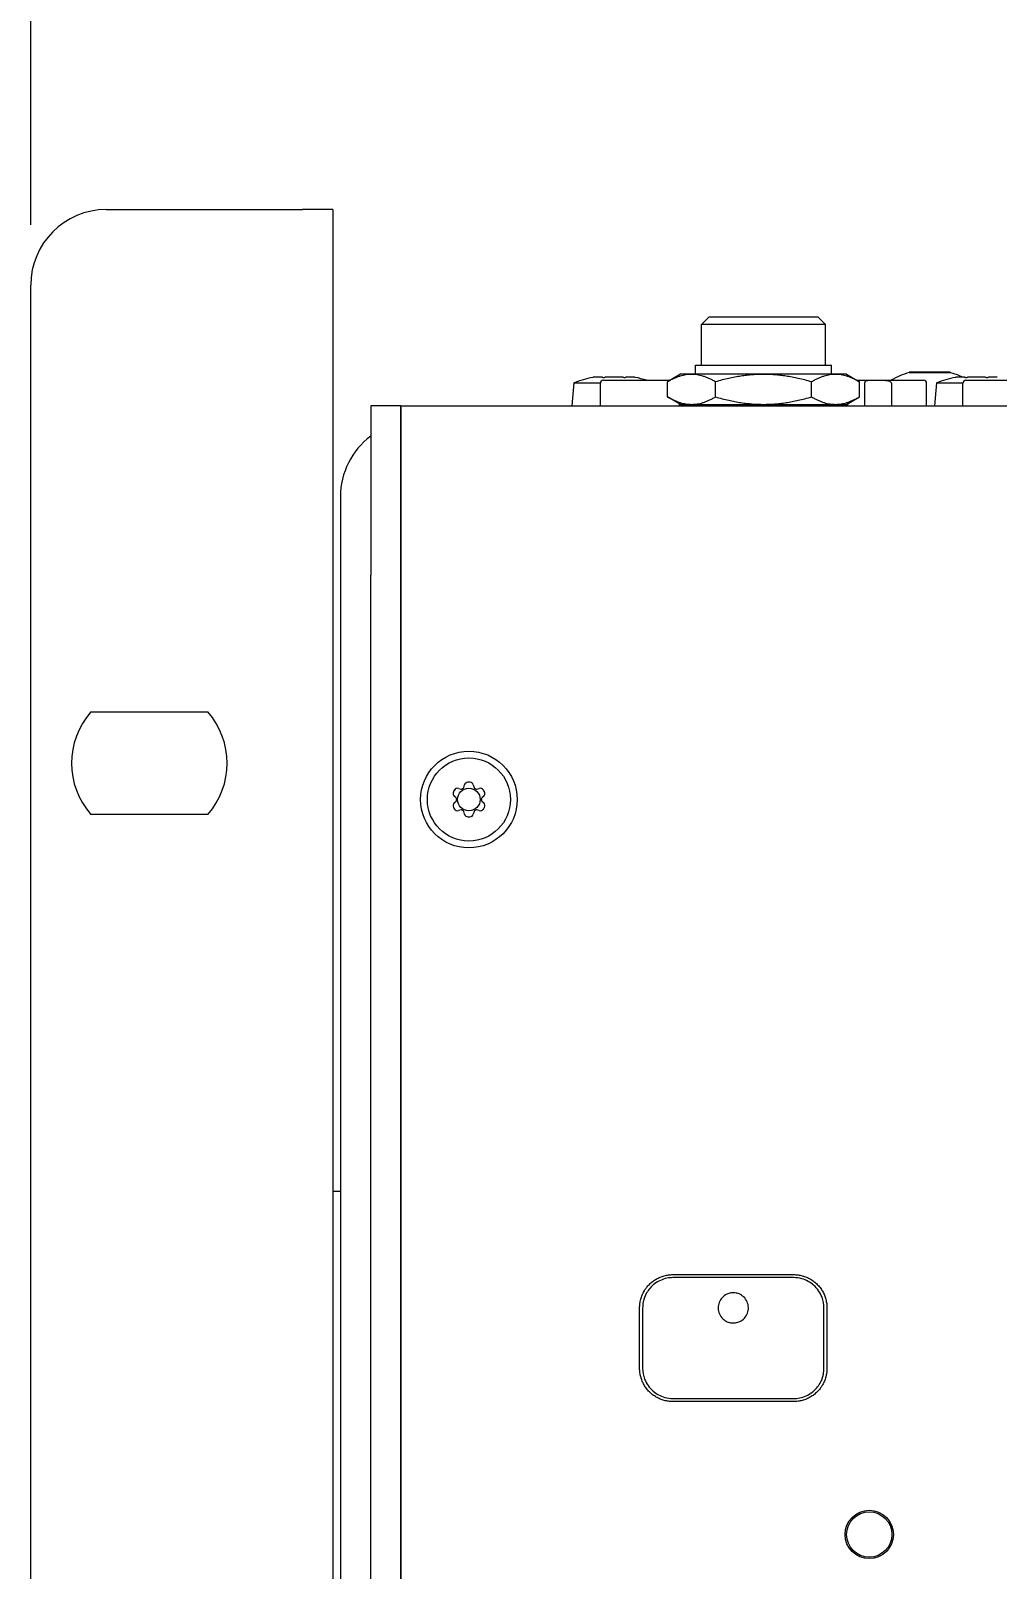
# Model space of a CAD drawing. Header units: millimetres. Extents: x 20 to 1660, y 4 to 1168.
# Drawn here: x 194.9 to 258.8, y 653.1 to 754.9 of the extents above; entities that cross this region are included whole.
import ezdxf

# ---------------------------------------------------------------- set-up
doc = ezdxf.new("R2010")
doc.units = ezdxf.units.MM
doc.header["$LTSCALE"] = 4
doc.layers.add('Dimensions(A H Standard)', color=7, linetype='Continuous', lineweight=9)
doc.layers.add('Visible Edges(A H Standard)', color=7, linetype='Continuous', lineweight=18)
doc.styles.add('DEFAULT-A H Standard', font='arial.ttf')
doc.dimstyles.new('DEFAULT', dxfattribs={"dimscale": 4, "dimtxt": 3, "dimasz": 2.5, "dimexe": 3, "dimexo": 1, "dimgap": 0.75, "dimtad": 1, "dimrnd": 1e-08, "dimzin": 0, "dimdsep": 46, "dimtxsty": 'DEFAULT-A H Standard', "dimcen": 0.09, "dimdle": 10, "dimclrd": 7, "dimclre": 7, "dimclrt": 7, "dimazin": 1, "dimtfac": 0.833333, "dimtofl": 0, "dimtmove": 0, "dimatfit": 3, "dimfxl": 0, "dimtolj": 1, "dimtzin": 0, "dimlwd": -1, "dimlwe": -1, "dimarcsym": 0})

# ---------------------------------------------------------------- blocks, each defined once
blk = doc.blocks.new('*D12')
at = {"layer": 'Defpoints', "color": 0, "linetype": 'Continuous'}
for p in [(194.88, 922.05), (194.88, 738.05), (675.88, 738.05)]:
    blk.add_point(p, dxfattribs=at)
at = {"layer": 'Dimensions(A H Standard)', "color": 7, "linetype": 'Continuous'}
for p, q in [((194.88, 742.05), (194.88, 934.05)), ((675.88, 742.05), (675.88, 934.05)), ((665.88, 922.05), (204.88, 922.05))]:
    blk.add_line(p, q, dxfattribs=at)
for points in [[(204.88, 923.72), (204.88, 920.39), (194.88, 922.05)], [(665.88, 923.72), (665.88, 920.39), (675.88, 922.05)]]:
    blk.add_solid(points, dxfattribs=at)
at = {"layer": 'Dimensions(A H Standard)', "color": 7, "linetype": 'Continuous', "insert": (410.25, 937.31), "char_height": 12, "attachment_point": 1, "style": 'DEFAULT-A H Standard'}
blk.add_mtext('\\A1;481.00', dxfattribs=at)

msp = doc.modelspace()

# ---------------------------------------------------------------- linework, layer by layer
at = {"layer": 'Visible Edges(A H Standard)'}
for p, q in [((199.876, 743.055), (212.856, 743.055)), ((214.876, 743.055), (212.856, 743.055)), ((214.876, 743.055), (214.876, 257.055)), ((194.876, 262.055), (194.876, 738.055)), ((239.776, 735.955), (239.276, 735.455)), ((247.476, 735.455), (239.276, 735.455)), ((239.276, 732.755), (239.276, 735.455)), ((239.776, 735.955), (246.976, 735.955)), ((246.976, 735.955), (247.476, 735.455)), ((247.476, 732.755), (247.476, 735.455)), ((238.876, 732.755), (247.876, 732.755)), ((238.876, 732.155), (238.876, 732.755)), ((247.876, 732.155), (247.876, 732.755)), ((253.207, 732.286), (253.026, 732.286)), ((253.026, 732.286), (253.026, 732.269)), ((253.026, 732.269), (253.207, 732.269)), ((254.376, 732.286), (253.207, 732.286)), ((253.207, 732.286), (253.207, 732.269)), ((253.207, 732.269), (254.376, 732.269)), ((255.546, 732.286), (254.376, 732.286)), ((254.376, 732.286), (254.376, 732.269)), ((254.376, 732.269), (255.546, 732.269)), ((255.726, 732.286), (255.546, 732.286)), ((255.546, 732.286), (255.546, 732.269)), ((255.546, 732.269), (255.726, 732.269)), ((255.726, 732.286), (255.726, 732.269)), ((230.829, 731.584), (230.695, 730.055)), ((230.829, 731.584), (232.579, 731.584)), ((232.689, 731.955), (232.106, 731.955)), ((232.576, 730.055), (232.576, 731.555)), ((232.776, 731.755), (237.199, 731.755)), ((234.059, 731.955), (232.894, 731.955)), ((234.847, 731.955), (234.264, 731.955)), ((237.892, 732.155), (237.026, 731.655)), ((237.026, 730.655), (237.026, 731.655)), ((248.861, 732.155), (237.892, 732.155)), ((240.201, 730.655), (240.201, 731.655)), ((246.552, 730.655), (246.552, 731.655)), ((248.861, 732.155), (249.727, 731.655)), ((249.554, 731.755), (250.345, 731.755)), ((249.727, 730.655), (249.727, 731.655)), ((250.084, 730.055), (250.084, 731.555)), ((250.345, 731.755), (251.363, 731.755)), ((251.363, 731.755), (253.976, 731.755)), ((251.84, 731.555), (251.84, 730.055)), ((254.176, 730.055), (254.176, 731.555)), ((254.829, 731.584), (254.695, 730.055)), ((254.829, 731.584), (256.579, 731.584)), ((256.689, 731.955), (256.106, 731.955)), ((256.576, 730.055), (256.576, 731.555)), ((256.776, 731.755), (261.199, 731.755)), ((258.059, 731.955), (256.894, 731.955)), ((258.847, 731.955), (258.264, 731.955)), ((237.892, 730.155), (237.026, 730.655)), ((237.809, 730.055), (237.809, 730.202)), ((248.861, 730.155), (249.727, 730.655)), ((248.943, 730.202), (248.943, 730.055)), ((219.376, 730.055), (217.376, 730.055)), ((217.376, 730.055), (217.376, 718.855)), ((219.376, 730.055), (651.376, 730.055)), ((219.376, 730.055), (219.376, 718.855)), ((219.376, 718.855), (219.376, 730.055)), ((237.892, 730.155), (248.861, 730.155)), ((238.376, 730.155), (238.376, 730.055)), ((238.876, 730.055), (238.876, 730.155)), ((247.876, 730.055), (247.876, 730.155)), ((248.032, 730.055), (248.032, 730.155)), ((248.376, 730.055), (248.376, 730.155)), ((215.376, 724.055), (215.376, 718.855)), ((215.376, 718.855), (215.376, 270.484)), ((217.376, 270.484), (217.376, 718.855)), ((219.376, 270.484), (219.376, 718.855)), ((219.376, 718.855), (219.376, 270.484)), ((198.858, 709.805), (206.595, 709.805)), ((223.189, 704.74), (223.362, 704.693)), ((223.537, 704.795), (223.584, 704.968)), ((224.169, 704.968), (224.215, 704.795)), ((224.391, 704.693), (224.564, 704.74)), ((223.023, 704.106), (222.896, 704.233)), ((222.896, 703.776), (223.023, 703.903)), ((224.857, 704.233), (224.73, 704.106)), ((224.73, 703.903), (224.857, 703.776)), ((206.595, 703.005), (198.858, 703.005)), ((223.362, 703.316), (223.189, 703.269)), ((223.584, 703.041), (223.537, 703.214)), ((224.215, 703.214), (224.169, 703.041)), ((224.564, 703.269), (224.391, 703.316)), ((215.376, 678.055), (214.876, 678.055)), ((237.376, 672.555), (245.376, 672.555)), ((235.176, 666.355), (235.176, 670.355)), ((247.576, 670.355), (247.576, 666.355)), ((245.376, 664.155), (237.376, 664.155))]:
    msp.add_line(p, q, dxfattribs=at)
for centre, radius in [((223.876, 704.005), 3.2), ((223.876, 704.005), 2.75), ((223.876, 704.005), 0.75), ((250.376, 655.355), 1.6), ((250.376, 655.355), 1.5)]:
    msp.add_circle(centre, radius, dxfattribs=at)
for centre, radius, start, end in [((199.876, 738.055), 5, 90, 180), ((254.376, 727.455), 5, 105.66427, 120.68342), ((254.376, 727.455), 5, 64.15807, 74.33573), ((233.476, 724.855), 7.231, 101.16299, 111.47562), ((232.776, 731.555), 0.2, 90, 180), ((233.476, 724.855), 7.231, 72.57103, 78.83701), ((253.976, 731.555), 0.2, 0, 90), ((257.476, 724.855), 7.231, 101.16299, 111.47562), ((256.776, 731.555), 0.2, 90, 180), ((220.376, 724.055), 5, 126.8699, 180), ((202.726, 706.405), 5.15, 138.68532, 221.31468), ((202.726, 706.405), 5.15, 318.68532, 41.31468), ((223.124, 704.498), 0.25, 75, 146.73943), ((223.876, 704.005), 0.825, 118.09804, 121.90196), ((223.441, 704.821), 0.1, 298.09804, 345), ((223.825, 704.903), 0.25, 93.26057, 165), ((223.876, 704.005), 1.15, 86.73943, 93.26057), ((223.928, 704.903), 0.25, 15, 86.73943), ((224.312, 704.821), 0.1, 195, 241.90196), ((223.876, 704.005), 0.825, 58.09804, 61.90196), ((224.629, 704.498), 0.25, 33.26057, 105), ((223.073, 704.409), 0.25, 153.26057, 225), ((223.073, 703.6), 0.25, 135, 206.73943), ((223.876, 704.005), 1.15, 146.73943, 153.26057), ((222.952, 704.035), 0.1, 358.09804, 45), ((222.952, 703.974), 0.1, 315, 1.90196), ((223.876, 704.005), 0.825, 178.09804, 181.90196), ((223.388, 704.79), 0.1, 255, 301.90196), ((224.365, 704.79), 0.1, 238.09804, 285), ((224.801, 704.035), 0.1, 135, 181.90196), ((223.876, 704.005), 0.825, 358.09804, 1.90196), ((224.801, 703.974), 0.1, 178.09804, 225), ((223.876, 704.005), 1.15, 26.73943, 33.26057), ((224.68, 704.409), 0.25, 315, 26.73943), ((224.68, 703.6), 0.25, 333.26057, 45), ((223.876, 704.005), 1.15, 206.73943, 213.26057), ((223.124, 703.511), 0.25, 213.26057, 285), ((223.388, 703.219), 0.1, 58.09804, 105), ((223.876, 704.005), 0.825, 238.09804, 241.90196), ((223.441, 703.189), 0.1, 15, 61.90196), ((223.825, 703.106), 0.25, 195, 266.73943), ((223.876, 704.005), 1.15, 266.73943, 273.26057), ((223.928, 703.106), 0.25, 273.26057, 345), ((224.312, 703.189), 0.1, 118.09804, 165), ((223.876, 704.005), 0.825, 298.09804, 301.90196), ((224.365, 703.219), 0.1, 75, 121.90196), ((224.629, 703.511), 0.25, 255, 326.73943), ((223.876, 704.005), 1.15, 326.73943, 333.26057)]:
    msp.add_arc(centre, radius, start, end, dxfattribs=at)
for points, knots in [([(232.076, 731.95), (232.076, 731.95), (232.079, 731.95), (232.09, 731.952), (232.097, 731.953), (232.106, 731.955)], [0.031546833, 0.031546833, 0.031546833, 0.031546833, 0.037843043, 0.037843043, 0.043488002, 0.043488002, 0.043488002, 0.043488002]), ([(232.689, 731.955), (232.704, 731.952), (232.725, 731.951), (232.758, 731.95), (232.767, 731.95), (232.776, 731.95)], [0.019799734, 0.019799734, 0.019799734, 0.019799734, 0.02841315, 0.02841315, 0.031546833, 0.031546833, 0.031546833, 0.031546833]), ([(232.776, 731.95), (232.796, 731.95), (232.816, 731.95), (232.854, 731.952), (232.874, 731.953), (232.894, 731.955)], [0.031546833, 0.031546833, 0.031546833, 0.031546833, 0.037843043, 0.037843043, 0.043488002, 0.043488002, 0.043488002, 0.043488002]), ([(234.059, 731.955), (234.088, 731.952), (234.118, 731.951), (234.157, 731.95), (234.167, 731.95), (234.176, 731.95)], [0.019799734, 0.019799734, 0.019799734, 0.019799734, 0.02841315, 0.02841315, 0.031546833, 0.031546833, 0.031546833, 0.031546833]), ([(234.176, 731.95), (234.196, 731.95), (234.213, 731.95), (234.241, 731.952), (234.253, 731.953), (234.264, 731.955)], [0.031546833, 0.031546833, 0.031546833, 0.031546833, 0.037843043, 0.037843043, 0.043488002, 0.043488002, 0.043488002, 0.043488002]), ([(234.847, 731.955), (234.86, 731.952), (234.87, 731.951), (234.876, 731.95), (234.876, 731.95), (234.876, 731.95)], [0.019800537, 0.019800537, 0.019800537, 0.019800537, 0.028440908, 0.028440908, 0.031547842, 0.031547842, 0.031547842, 0.031547842]), ([(250.084, 731.555), (250.084, 731.565), (250.085, 731.575), (250.089, 731.599), (250.092, 731.611), (250.101, 731.639), (250.108, 731.653), (250.127, 731.683), (250.142, 731.699), (250.191, 731.732), (250.23, 731.746), (250.304, 731.754), (250.324, 731.755), (250.345, 731.755)], [0.45842334, 0.45842334, 0.45842334, 0.45842334, 0.46680848, 0.46680848, 0.4777807, 0.4777807, 0.49393714, 0.49393714, 0.51869011, 0.51869011, 0.55339771, 0.55339771, 0.56534432, 0.56534432, 0.56534432, 0.56534432]), ([(251.363, 731.755), (251.427, 731.755), (251.489, 731.751), (251.633, 731.731), (251.697, 731.71), (251.771, 731.669), (251.791, 731.652), (251.817, 731.623), (251.826, 731.611), (251.834, 731.59), (251.837, 731.583), (251.84, 731.569), (251.84, 731.562), (251.84, 731.555)], [0.239876037, 0.239876037, 0.239876037, 0.239876037, 0.248412927, 0.248412927, 0.260810739, 0.260810739, 0.267852085, 0.267852085, 0.272470722, 0.272470722, 0.274662662, 0.274662662, 0.276815777, 0.276815777, 0.276815777, 0.276815777]), ([(256.076, 731.95), (256.076, 731.95), (256.079, 731.95), (256.09, 731.952), (256.097, 731.953), (256.106, 731.955)], [0.031546833, 0.031546833, 0.031546833, 0.031546833, 0.037843043, 0.037843043, 0.043488002, 0.043488002, 0.043488002, 0.043488002]), ([(256.689, 731.955), (256.704, 731.952), (256.725, 731.951), (256.758, 731.95), (256.767, 731.95), (256.776, 731.95)], [0.019799734, 0.019799734, 0.019799734, 0.019799734, 0.02841315, 0.02841315, 0.031546833, 0.031546833, 0.031546833, 0.031546833]), ([(256.776, 731.95), (256.796, 731.95), (256.816, 731.95), (256.854, 731.952), (256.874, 731.953), (256.894, 731.955)], [0.031546833, 0.031546833, 0.031546833, 0.031546833, 0.037843043, 0.037843043, 0.043488002, 0.043488002, 0.043488002, 0.043488002]), ([(258.059, 731.955), (258.088, 731.952), (258.118, 731.951), (258.157, 731.95), (258.167, 731.95), (258.176, 731.95)], [0.019799734, 0.019799734, 0.019799734, 0.019799734, 0.02841315, 0.02841315, 0.031546833, 0.031546833, 0.031546833, 0.031546833]), ([(258.176, 731.95), (258.196, 731.95), (258.213, 731.95), (258.241, 731.952), (258.253, 731.953), (258.264, 731.955)], [0.031546833, 0.031546833, 0.031546833, 0.031546833, 0.037843043, 0.037843043, 0.043488002, 0.043488002, 0.043488002, 0.043488002]), ([(235.176, 670.355), (235.176, 670.402), (235.18, 670.498), (235.191, 670.618), (235.209, 670.737), (235.228, 670.832), (235.257, 670.948), (235.285, 671.04), (235.325, 671.153), (235.362, 671.242), (235.414, 671.35), (235.459, 671.435), (235.534, 671.559), (235.616, 671.678), (235.753, 671.845), (235.89, 671.981), (236.076, 672.134), (236.237, 672.241), (236.449, 672.353), (236.626, 672.426), (236.855, 672.496), (237.09, 672.542), (237.281, 672.555), (237.376, 672.555)], [0, 0, 0, 0, 0.00977903, 0.01955806, 0.02444757, 0.0342266, 0.03911612, 0.04889514, 0.05378466, 0.06356369, 0.0684532, 0.07823223, 0.08312175, 0.09779029, 0.10756932, 0.12712738, 0.1369064, 0.15646446, 0.16624349, 0.18580155, 0.19558058, 0.21513864, 0.23469669, 0.23469669, 0.23469669, 0.23469669]), ([(237.376, 672.355), (237.246, 672.355), (237.114, 672.342), (236.689, 672.257), (236.404, 672.129), (235.948, 671.78), (235.768, 671.574), (235.531, 671.155), (235.457, 670.956), (235.389, 670.618), (235.376, 670.486), (235.376, 670.355)], [0, 0, 0, 0, 0.02953802, 0.02953802, 0.09774414, 0.09774414, 0.15783814, 0.15783814, 0.20513571, 0.20513571, 0.23469669, 0.23469669, 0.23469669, 0.23469669]), ([(245.376, 672.355), (244.048, 672.355), (242.712, 672.355), (240.04, 672.355), (238.705, 672.355), (237.376, 672.355)], [0, 0, 0, 0, 0.4, 0.4, 0.8, 0.8, 0.8, 0.8]), ([(245.376, 672.555), (245.472, 672.555), (245.663, 672.542), (245.899, 672.495), (246.128, 672.426), (246.305, 672.353), (246.517, 672.24), (246.677, 672.133), (246.864, 671.98), (247.001, 671.843), (247.153, 671.657), (247.26, 671.497), (247.374, 671.285), (247.448, 671.107), (247.517, 670.877), (247.564, 670.641), (247.576, 670.45), (247.576, 670.355)], [0, 0, 0, 0, 0.01956975, 0.0391395, 0.04892438, 0.06849413, 0.07827901, 0.09784876, 0.10763363, 0.12720339, 0.13698826, 0.15655801, 0.16634289, 0.18591264, 0.19569752, 0.21526727, 0.23483702, 0.23483702, 0.23483702, 0.23483702]), ([(247.376, 670.355), (247.376, 670.592), (247.333, 670.832), (247.135, 671.362), (246.943, 671.64), (246.473, 672.053), (246.206, 672.198), (245.746, 672.329), (245.56, 672.355), (245.376, 672.355)], [0, 0, 0, 0, 0.05364856, 0.05364856, 0.12696044, 0.12696044, 0.19334603, 0.19334603, 0.23483702, 0.23483702, 0.23483702, 0.23483702]), ([(242.313, 670.003), (242.267, 669.882), (242.199, 669.771), (242.024, 669.582), (241.921, 669.506), (241.717, 669.409), (241.622, 669.38), (241.437, 669.352), (241.348, 669.351), (241.163, 669.373), (241.069, 669.398), (240.87, 669.484), (240.769, 669.551), (240.587, 669.726), (240.511, 669.836), (240.406, 670.079), (240.378, 670.21), (240.375, 670.47), (240.398, 670.597), (240.489, 670.831), (240.554, 670.937), (240.723, 671.122), (240.826, 671.199), (241.029, 671.297), (241.124, 671.327), (241.309, 671.356), (241.399, 671.358), (241.583, 671.338), (241.676, 671.313), (241.875, 671.23), (241.975, 671.164), (242.158, 670.992), (242.236, 670.883), (242.344, 670.641), (242.373, 670.51), (242.379, 670.249), (242.357, 670.122), (242.313, 670.003)], [-0.63071025, -0.63071025, -0.63071025, -0.63071025, -0.59184266, -0.59184266, -0.55365309, -0.55365309, -0.52406172, -0.52406172, -0.49745319, -0.49745319, -0.46832322, -0.46832322, -0.4323089, -0.4323089, -0.39261273, -0.39261273, -0.35267887, -0.35267887, -0.31433093, -0.31433093, -0.27725992, -0.27725992, -0.23898966, -0.23898966, -0.20942752, -0.20942752, -0.18260543, -0.18260543, -0.15384495, -0.15384495, -0.11804544, -0.11804544, -0.07829895, -0.07829895, -0.03833966, -0.03833966, 0, 0, 0, 0]), ([(235.376, 670.355), (235.376, 669.689), (235.376, 669.022), (235.376, 667.687), (235.376, 667.02), (235.376, 666.355)], [0, 0, 0, 0, 0.2, 0.2, 0.4, 0.4, 0.4, 0.4]), ([(247.376, 666.355), (247.376, 667.02), (247.376, 667.687), (247.376, 669.022), (247.376, 669.689), (247.376, 670.355)], [0, 0, 0, 0, 0.2, 0.2, 0.4, 0.4, 0.4, 0.4]), ([(237.376, 664.155), (237.281, 664.155), (237.089, 664.167), (236.854, 664.214), (236.625, 664.283), (236.448, 664.356), (236.236, 664.469), (236.075, 664.576), (235.888, 664.729), (235.752, 664.866), (235.599, 665.052), (235.492, 665.212), (235.379, 665.424), (235.305, 665.602), (235.236, 665.832), (235.189, 666.068), (235.176, 666.259), (235.176, 666.355)], [0, 0, 0, 0, 0.01957006, 0.03914012, 0.04892515, 0.0684952, 0.07828023, 0.09785029, 0.10763532, 0.12720538, 0.13699041, 0.15656047, 0.1663455, 0.18591555, 0.19570058, 0.21527064, 0.2348407, 0.2348407, 0.2348407, 0.2348407]), ([(235.376, 666.355), (235.376, 666.112), (235.421, 665.867), (235.625, 665.335), (235.818, 665.059), (236.288, 664.651), (236.553, 664.509), (237.01, 664.38), (237.194, 664.355), (237.376, 664.355)], [0, 0, 0, 0, 0.05474219, 0.05474219, 0.12781569, 0.12781569, 0.19367723, 0.19367723, 0.2348407, 0.2348407, 0.2348407, 0.2348407]), ([(245.376, 664.355), (245.508, 664.355), (245.641, 664.368), (246.067, 664.453), (246.351, 664.582), (246.806, 664.93), (246.986, 665.137), (247.222, 665.555), (247.296, 665.754), (247.363, 666.091), (247.376, 666.224), (247.376, 666.355)], [0, 0, 0, 0, 0.02983717, 0.02983717, 0.09790497, 0.09790497, 0.15796227, 0.15796227, 0.20517915, 0.20517915, 0.2346897, 0.2346897, 0.2346897, 0.2346897]), ([(247.576, 666.355), (247.576, 666.307), (247.573, 666.211), (247.561, 666.091), (247.544, 665.972), (247.525, 665.877), (247.496, 665.761), (247.468, 665.669), (247.427, 665.556), (247.391, 665.467), (247.339, 665.359), (247.294, 665.274), (247.219, 665.15), (247.137, 665.031), (246.999, 664.864), (246.863, 664.728), (246.677, 664.575), (246.516, 664.468), (246.304, 664.356), (246.126, 664.283), (245.897, 664.213), (245.663, 664.167), (245.472, 664.155), (245.376, 664.155)], [0, 0, 0, 0, 0.00977874, 0.01955747, 0.02444684, 0.03422558, 0.03911495, 0.04889369, 0.05378306, 0.06356179, 0.06845116, 0.0782299, 0.08311927, 0.09778737, 0.10756611, 0.12712359, 0.13690232, 0.1564598, 0.16623854, 0.18579601, 0.19557475, 0.21513222, 0.2346897, 0.2346897, 0.2346897, 0.2346897]), ([(237.376, 664.355), (238.041, 664.355), (238.707, 664.355), (240.04, 664.355), (240.708, 664.355), (241.376, 664.355), (242.044, 664.355), (242.712, 664.355), (244.046, 664.355), (244.712, 664.355), (245.376, 664.355)], [0, 0, 0, 0, 0.2, 0.2, 0.4, 0.4, 0.4, 0.6, 0.6, 0.8, 0.8, 0.8, 0.8])]:
    msp.add_open_spline(points, degree=3, knots=knots, dxfattribs=at)
for points in [[(240.201, 731.655), (238.613, 732.571), (237.026, 731.655)], [(246.552, 731.655), (243.376, 732.571), (240.201, 731.655)], [(249.727, 731.655), (248.14, 732.571), (246.552, 731.655)], [(237.026, 730.655), (238.613, 729.738), (240.201, 730.655)], [(240.201, 730.655), (243.376, 729.738), (246.552, 730.655)], [(246.552, 730.655), (248.14, 729.738), (249.727, 730.655)]]:
    msp.add_rational_spline(points, [1, 1.15470053838, 1], degree=2, dxfattribs=at)

# ---------------------------------------------------------------- dimensions: what is measured, and where the dimension line sits
at = {"layer": 'Dimensions(A H Standard)', "color": 7, "linetype": 'Continuous'}
dim = msp.add_linear_dim(base=(194.876, 922.055), p1=(675.876, 738.055), p2=(194.876, 738.055), dimstyle='DEFAULT', override={"dimdec": 2, "dimtp": 0, "dimtm": 0, "dimtdec": 2, "dimatfit": 1}, dxfattribs=at)
dim.commit()
dim.dimension.update_dxf_attribs({"geometry": '*D12', "text_midpoint": (435.376, 922.055), "dimtype": 160})

doc.saveas('drawing.dxf')
